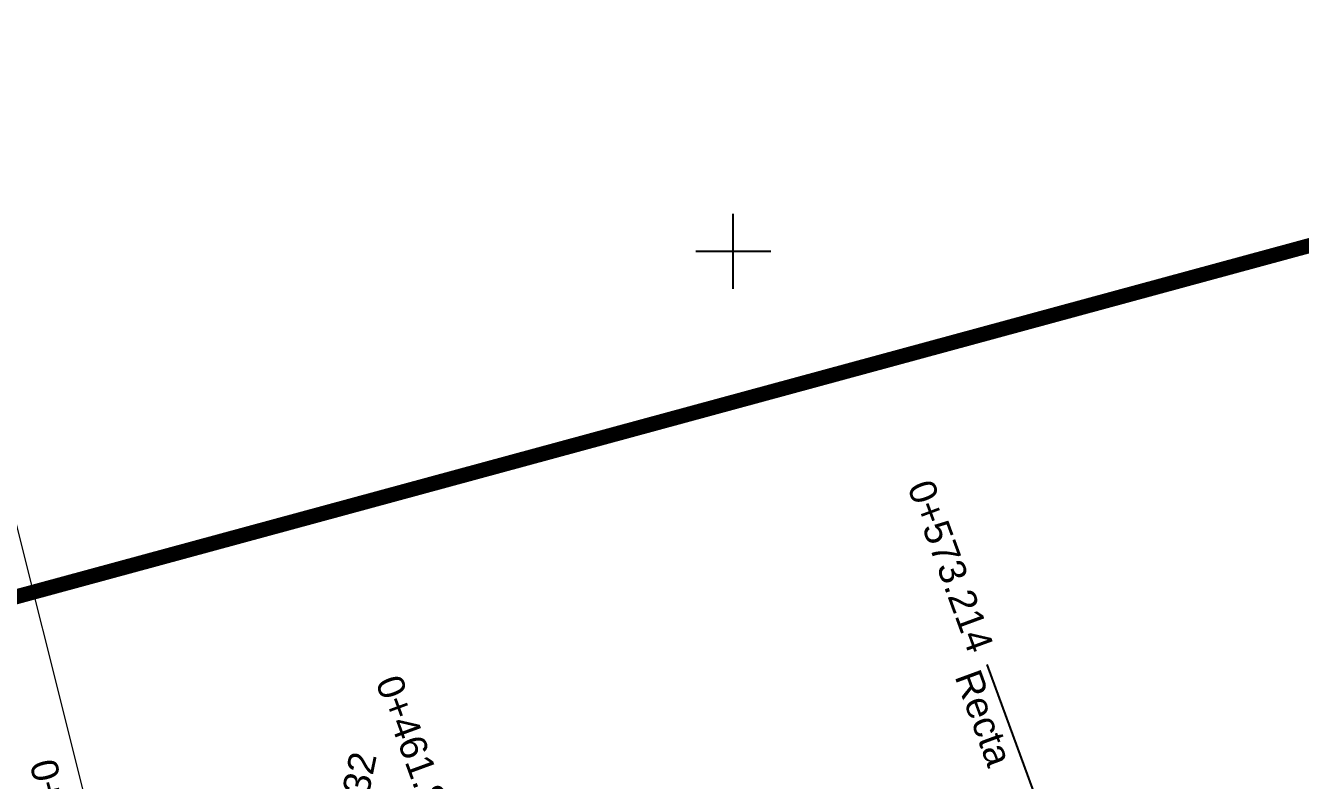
# Model space of a CAD drawing. Header units: metres. Extents: x -4 to 509425, y 7549 to 4732445.
# Drawn here: x 478605.7 to 478775.6, y 4719129.5 to 4719230.1 of the extents above; entities that cross this region are included whole.
import ezdxf
from ezdxf.enums import TextEntityAlignment as Align

# ---------------------------------------------------------------- set-up
doc = ezdxf.new("R2010")
doc.units = ezdxf.units.M
doc.header["$LTSCALE"] = 0.01
doc.header["$MEASUREMENT"] = 0
doc.layers.get('0').update_dxf_attribs({"lineweight": 0})
for name, color, linetype in [('----tav posible trazado', 50, 'Continuous'), ('322308300149-PRV-PLA-PT-URB-220600-XREF_VIALES_1000$0$C-G-GRID-TRANVERSAL', 252, 'Continuous'), ('322308300149-PRV-PLA-PT-URB-220600-XREF_VIALES_1000$0$C-ROAD-TEXT-INFO-H030 CE-MI-212_1', 6, 'Continuous')]:
    doc.layers.add(name, color=color, linetype=linetype)
doc.layers.add('322308300149-PRV-PLA-PT-EST-221000-XREF_ESTRUC_1000$0$A-GENM', color=9, linetype='Continuous', lineweight=9)
doc.styles.add('322308300149-PRV-PLA-PT-URB-220600-XREF_VIALES_1000$0$Standard', font='arial.ttf')

# ---------------------------------------------------------------- blocks, each defined once
blk = doc.blocks.new('322308300149-PRV-PLA-PT-EST-221000-XREF_ESTRUC_1000$0$Component_A-E-1-E-2 _0_ - Component_A-E-1-E-2 _0_-793541-Planta 2D SE')
at = {"layer": '322308300149-PRV-PLA-PT-EST-221000-XREF_ESTRUC_1000$0$A-GENM'}
for points in [[(12657.48, 3262.36), (12669.36, 3265.66), (12693.15, 3272.22), (12722.92, 3280.3), (12746.75, 3286.67), (12761.66, 3290.62), (12773.59, 3293.76), (12785.53, 3296.88), (12801.2, 3300.95), (12820.62, 3305.93), (12847.52, 3312.76), (12867.73, 3317.79), (12881.2, 3321.1)], [(12657.66, 3261.72), (12669.54, 3265.03), (12693.32, 3271.58), (12723.09, 3279.66), (12746.92, 3286.03), (12761.83, 3289.98), (12773.76, 3293.12), (12785.69, 3296.24), (12801.36, 3300.31), (12820.78, 3305.29), (12847.69, 3312.11), (12867.89, 3317.14), (12881.36, 3320.46)]]:
    blk.add_open_spline(points, degree=3, knots=[0, 0, 0, 0, 0.16, 0.32, 0.4, 0.48, 0.52, 0.56, 0.64, 0.73, 0.82, 1, 1, 1, 1], dxfattribs=at)

msp = doc.modelspace()

# ---------------------------------------------------------------- linework, layer by layer
at = {"layer": '----tav posible trazado', "const_width": 2}
msp.add_lwpolyline([(493126.297, 4722566.687), (489089.768, 4719983.412), (487391.991, 4719524.721), (486385.747, 4719333.899), (484807.586, 4719492.276), (483449.21, 4719303.957), (482224.131, 4719297.677), (480281.462, 4719364.551), (479800.807, 4719478.806), (478248.851, 4719057.394), (477438.206, 4718935.458)], dxfattribs=at)
at = {"color": 5}
msp.add_lwpolyline([(490840.266, 4717243.146), (484895.504, 4717739.237), (483607.637, 4717664), (483465.041, 4717952.185), (479025.126, 4718116.267), (478713.772, 4718728.814), (478509.323, 4719542.064), (477889.601, 4719719.27), (475567.498, 4719734.471), (475570.116, 4720134.463), (477885.142, 4720119.308), (481205.446, 4721268.321)], dxfattribs=at)
at = {"layer": '322308300149-PRV-PLA-PT-URB-220600-XREF_VIALES_1000$0$C-G-GRID-TRANVERSAL', "lineweight": -3, "flags": 128}
for points in [[(478700, 4719195), (478700, 4719205)], [(478700, 4719195), (478700, 4719205)], [(478695, 4719200), (478705, 4719200)], [(478695, 4719200), (478705, 4719200)]]:
    msp.add_lwpolyline(points, dxfattribs=at)
at = {"layer": '322308300149-PRV-PLA-PT-URB-220600-XREF_VIALES_1000$0$C-ROAD-TEXT-INFO-H030 CE-MI-212_1', "lineweight": -3, "flags": 128}
msp.add_lwpolyline([(478733.773, 4719144.93), (478749.962, 4719100.805), (478750.9, 4719101.15), (478750.995, 4719097.989), (478749.023, 4719100.461), (478749.962, 4719100.805)], dxfattribs=at)

# ---------------------------------------------------------------- block references
at = {"layer": '322308300149-PRV-PLA-PT-EST-221000-XREF_ESTRUC_1000$0$A-GENM'}
msp.add_blockref('322308300149-PRV-PLA-PT-EST-221000-XREF_ESTRUC_1000$0$Component_A-E-1-E-2 _0_ - Component_A-E-1-E-2 _0_-793541-Planta 2D SE', (466110.234, 4715821.488), dxfattribs=at)

# ---------------------------------------------------------------- texts
at = {"layer": '322308300149-PRV-PLA-PT-URB-220600-XREF_VIALES_1000$0$C-ROAD-TEXT-INFO-H030 CE-MI-212_1', "style": '322308300149-PRV-PLA-PT-URB-220600-XREF_VIALES_1000$0$Standard'}
for s, rotation, p in [('0+573.214', 290.14717, (478733.084, 4719146.807)), ('0+461.805', 290.14717, (478662.197, 4719120.8)), ('0+441.729', 284.21474, (478613.808, 4719109.001))]:
    msp.add_text(s, height=3.6, rotation=rotation, dxfattribs=at).set_placement(p, align=Align.MIDDLE_RIGHT)
msp.add_text('Recta', height=3.6, rotation=290.14717, dxfattribs=at).set_placement((478732.835, 4719144.585), align=Align.TOP_LEFT)
msp.add_text('0+450.732', height=3.6, rotation=78.4246, dxfattribs=at).set_placement((478645.935, 4719109.741), align=Align.MIDDLE_LEFT)

doc.saveas('drawing.dxf')
